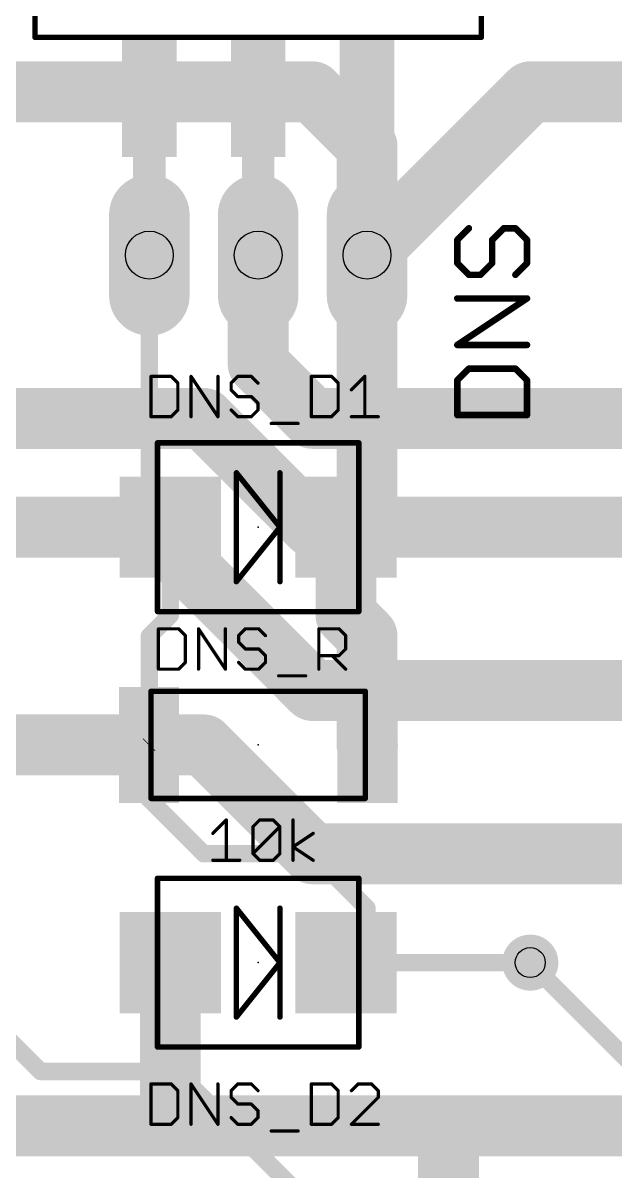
# Model space of a CAD drawing. Extents: x 0 to 5.5, y 0 to 2.75.
# Drawn here: x 2.084 to 2.628, y 0.959 to 2.013 of the extents above; entities that cross this region are included whole.
import ezdxf

# ---------------------------------------------------------------- set-up
doc = ezdxf.new("R2010")
doc.units = 0
for name, color, linetype in [('1', 14, 'CONTINUOUS'), ('16', 174, 'CONTINUOUS'), ('17', 94, 'CONTINUOUS'), ('18', 94, 'CONTINUOUS'), ('21', 250, 'CONTINUOUS'), ('23', 178, 'CONTINUOUS'), ('29', 250, 'CONTINUOUS'), ('30', 250, 'CONTINUOUS'), ('31', 250, 'CONTINUOUS'), ('44', 250, 'CONTINUOUS'), ('51', 250, 'CONTINUOUS')]:
    doc.layers.add(name, color=color, linetype=linetype)

# ---------------------------------------------------------------- blocks, each defined once
blk = doc.blocks.new('RECT')
blk.add_solid([(-0.5, -0.5), (0.5, -0.5), (-0.5, 0.5), (0.5, 0.5)])
blk = doc.blocks.new('LONGP100')
at = {"const_width": 1}
blk.add_lwpolyline([(-0.5, 0), (0.5, 0)], dxfattribs=at)
at = {"const_width": 0.5}
for points in [[(-0.5, 0.25, 1), (-0.5, -0.25)], [(0.5, -0.25, 1), (0.5, 0.25)]]:
    blk.add_lwpolyline(points, format="xyb", dxfattribs=at)
blk = doc.blocks.new('ROUNDV')
at = {"const_width": 0.5}
blk.add_lwpolyline([(0, -0.25, 1), (0, 0.25, 1), (0, -0.25)], format="xyb", dxfattribs=at)

msp = doc.modelspace()

# ---------------------------------------------------------------- linework, layer by layer
at = {"layer": '1'}
for points, const_width in [([(2.4, 1.8), (2.4, 1.569291)], 0.056), ([(2.2, 1.8), (2.2, 1.569291)], 0.016), ([(2.4, 1.569291), (2.380709, 1.55)], 0.056), ([(2.2, 1.569291), (2.219291, 1.55)], 0.016), ([(2.380709, 1.55), (2.380709, 1.469291)], 0.056), ([(2.219291, 1.55), (2.219291, 1.469291)], 0.016), ([(2.380709, 1.469291), (2.4, 1.45)], 0.056), ([(2.219291, 1.469291), (2.2, 1.45)], 0.016), ([(2.4, 1.45), (2.4, 1.350394)], 0.056), ([(2.2, 1.45), (2.2, 1.350394)], 0.016), ([(2.4, 1.350394), (2.400394, 1.35)], 0.056), ([(2.2, 1.350394), (2.199606, 1.35)], 0.016), ([(2.199606, 1.35), (2.199606, 1.300394)], 0.016), ([(2.199606, 1.300394), (2.25, 1.25)], 0.016), ([(2.25, 1.25), (2.35, 1.25)], 0.016), ([(2.35, 1.25), (2.4, 1.2)], 0.016), ([(2.4, 1.2), (2.4, 1.169291)], 0.016), ([(2.219291, 1.15), (2.219291, 1.005709)], 0.056), ([(2.4, 1.169291), (2.380709, 1.15)], 0.016), ([(2.380709, 1.15), (2.55, 1.15)], 0.016), ([(2.219291, 1.005709), (2.225, 1)], 0.056), ([(1.675, 1), (2.225, 1)], 0.056), ([(2.225, 1), (2.475, 1)], 0.056), ([(2.475, 1), (2.775, 1)], 0.056), ([(2.475, 0.7), (2.475, 1)], 0.056)]:
    msp.add_lwpolyline(points, dxfattribs=dict(at, const_width=const_width))
for points, const_width in [([(2.414, 1.8, 1), (2.386, 1.8)], 0.028), ([(2.204, 1.8, 1), (2.196, 1.8)], 0.008), ([(2.409899, 1.559392, 1), (2.390101, 1.579191)], 0.028), ([(2.386, 1.569291, 1), (2.414, 1.569291)], 0.028), ([(2.202828, 1.57212, 1), (2.197172, 1.566463)], 0.008), ([(2.196, 1.569291, 1), (2.204, 1.569291)], 0.008), ([(2.394709, 1.55, 1), (2.366709, 1.55)], 0.028), ([(2.370809, 1.559899, 1), (2.390608, 1.540101)], 0.028), ([(2.223291, 1.55, 1), (2.215291, 1.55)], 0.008), ([(2.216463, 1.547172, 1), (2.22212, 1.552828)], 0.008), ([(2.390608, 1.479191, 1), (2.370809, 1.459392)], 0.028), ([(2.22212, 1.466463, 1), (2.216463, 1.47212)], 0.008), ([(2.366709, 1.469291, 1), (2.394709, 1.469291)], 0.028), ([(2.414, 1.45, 1), (2.386, 1.45)], 0.028), ([(2.215291, 1.469291, 1), (2.223291, 1.469291)], 0.008), ([(2.390101, 1.440101, 1), (2.409899, 1.459899)], 0.028), ([(2.204, 1.45, 1), (2.196, 1.45)], 0.008), ([(2.197172, 1.452828, 1), (2.202828, 1.447172)], 0.008), ([(2.409899, 1.360293, 1), (2.390101, 1.340494)], 0.028), ([(2.390494, 1.340101, 1), (2.410293, 1.359899)], 0.028), ([(2.386, 1.350394, 1), (2.414, 1.350394)], 0.028), ([(2.203606, 1.35, 1), (2.195606, 1.35)], 0.008), ([(2.196778, 1.352828, 1), (2.202435, 1.347172)], 0.008), ([(2.196, 1.350394, 1), (2.204, 1.350394)], 0.008), ([(2.202828, 1.347565, 1), (2.197172, 1.353222)], 0.008), ([(2.202435, 1.303222, 1), (2.196778, 1.297565)], 0.008), ([(2.195606, 1.300394, 1), (2.203606, 1.300394)], 0.008), ([(2.25, 1.254, 1), (2.25, 1.246)], 0.008), ([(2.247172, 1.247172, 1), (2.252828, 1.252828)], 0.008), ([(2.352828, 1.252828, 1), (2.347172, 1.247172)], 0.008), ([(2.35, 1.246, 1), (2.35, 1.254)], 0.008), ([(2.404, 1.2, 1), (2.396, 1.2)], 0.008), ([(2.397172, 1.197172, 1), (2.402828, 1.202828)], 0.008), ([(2.233291, 1.15, 1), (2.205291, 1.15)], 0.028), ([(2.396, 1.169291, 1), (2.404, 1.169291)], 0.008), ([(2.402828, 1.166463, 1), (2.397172, 1.17212)], 0.008), ([(2.380709, 1.154, 1), (2.380709, 1.146)], 0.008), ([(2.37788, 1.152828, 1), (2.383537, 1.147172)], 0.008), ([(2.55, 1.146, 1), (2.55, 1.154)], 0.008), ([(2.229191, 1.015608, 1), (2.209392, 0.995809)], 0.028), ([(2.225, 1.014, 1), (2.225, 0.986)], 0.028), ([(2.215101, 0.990101, 1), (2.234899, 1.009899)], 0.028), ([(2.225, 0.986, 1), (2.225, 1.014)], 0.028), ([(2.475, 1.014, 1), (2.475, 0.986)], 0.028), ([(2.489, 1, 1), (2.461, 1)], 0.028), ([(2.475, 0.986, 1), (2.475, 1.014)], 0.028), ([(2.205291, 1.005709, 1), (2.233291, 1.005709)], 0.028)]:
    msp.add_lwpolyline(points, format="xyb", dxfattribs=dict(at, const_width=const_width))
at = {"layer": '16'}
for points, const_width in [([(2.35, 1.95), (2, 1.95)], 0.056), ([(2.4, 1.9), (2.35, 1.95)], 0.056), ([(2.55, 1.95), (2.4, 1.8)], 0.056), ([(2.9, 1.95), (2.55, 1.95)], 0.056), ([(2.4, 1.8), (2.4, 1.9)], 0.056), ([(2.3, 1.8), (2.3, 1.7)], 0.056), ([(2.3, 1.7), (2.35, 1.65)], 0.056), ([(1.8, 1.65), (2.25, 1.65)], 0.056), ([(2.25, 1.65), (2.35, 1.55)], 0.056), ([(2.35, 1.65), (2.85, 1.65)], 0.056), ([(1.75, 1.55), (2.2, 1.55)], 0.056), ([(2.2, 1.55), (2.35, 1.4)], 0.056), ([(2.35, 1.55), (2.85, 1.55)], 0.056), ([(2.35, 1.4), (2.9, 1.4)], 0.056), ([(1.6, 1.35), (2.25, 1.35)], 0.056), ([(2.25, 1.35), (2.35, 1.25)], 0.056), ([(2.35, 1.25), (2.7, 1.25)], 0.056), ([(2.55, 1.15), (2.775, 0.925)], 0.016), ([(2.05, 1.1), (2.1, 1.05)], 0.016), ([(2.1, 1.05), (2.225, 1.05)], 0.016), ([(2.225, 1.05), (2.35, 0.925)], 0.016)]:
    msp.add_lwpolyline(points, dxfattribs=dict(at, const_width=const_width))
for points, const_width in [([(2.359899, 1.959899, 1), (2.340101, 1.940101)], 0.028), ([(2.35, 1.936, 1), (2.35, 1.964)], 0.028), ([(2.55, 1.964, 1), (2.55, 1.936)], 0.028), ([(2.559899, 1.940101, 1), (2.540101, 1.959899)], 0.028), ([(2.414, 1.9, 1), (2.386, 1.9)], 0.028), ([(2.390101, 1.890101, 1), (2.409899, 1.909899)], 0.028), ([(2.314, 1.8, 1), (2.286, 1.8)], 0.028), ([(2.390101, 1.809899, 1), (2.409899, 1.790101)], 0.028), ([(2.386, 1.8, 1), (2.414, 1.8)], 0.028), ([(2.309899, 1.709899, 1), (2.290101, 1.690101)], 0.028), ([(2.286, 1.7, 1), (2.314, 1.7)], 0.028), ([(2.259899, 1.659899, 1), (2.240101, 1.640101)], 0.028), ([(2.25, 1.636, 1), (2.25, 1.664)], 0.028), ([(2.35, 1.664, 1), (2.35, 1.636)], 0.028), ([(2.340101, 1.640101, 1), (2.359899, 1.659899)], 0.028), ([(2.209899, 1.559899, 1), (2.190101, 1.540101)], 0.028), ([(2.2, 1.536, 1), (2.2, 1.564)], 0.028), ([(2.35, 1.564, 1), (2.35, 1.536)], 0.028), ([(2.340101, 1.540101, 1), (2.359899, 1.559899)], 0.028), ([(2.35, 1.414, 1), (2.35, 1.386)], 0.028), ([(2.340101, 1.390101, 1), (2.359899, 1.409899)], 0.028), ([(2.259899, 1.359899, 1), (2.240101, 1.340101)], 0.028), ([(2.25, 1.336, 1), (2.25, 1.364)], 0.028), ([(2.35, 1.264, 1), (2.35, 1.236)], 0.028), ([(2.340101, 1.240101, 1), (2.359899, 1.259899)], 0.028), ([(2.552828, 1.152828, 1), (2.547172, 1.147172)], 0.008), ([(2.1, 1.054, 1), (2.1, 1.046)], 0.008), ([(2.097172, 1.047172, 1), (2.102828, 1.052828)], 0.008), ([(2.227828, 1.052828, 1), (2.222172, 1.047172)], 0.008), ([(2.225, 1.046, 1), (2.225, 1.054)], 0.008)]:
    msp.add_lwpolyline(points, format="xyb", dxfattribs=dict(at, const_width=const_width))
at = {"layer": '21'}
for points, const_width in [([(2.095, 2), (2.095, 2.49)], 0.005), ([(2.505, 2), (2.505, 2.49)], 0.005), ([(2.095, 2), (2.505, 2)], 0.005), ([(2.493621, 1.824613), (2.482945, 1.813937)], 0.006), ([(2.514973, 1.813937), (2.525648, 1.824613)], 0.006), ([(2.525648, 1.824613), (2.536324, 1.824613)], 0.006), ([(2.536324, 1.824613), (2.547, 1.813937)], 0.006), ([(2.482945, 1.813937), (2.482945, 1.792586)], 0.006), ([(2.514973, 1.792586), (2.514973, 1.813937)], 0.006), ([(2.547, 1.813937), (2.547, 1.792586)], 0.006), ([(2.482945, 1.792586), (2.493621, 1.78191)], 0.006), ([(2.504297, 1.78191), (2.514973, 1.792586)], 0.006), ([(2.547, 1.792586), (2.536324, 1.78191)], 0.006), ([(2.493621, 1.78191), (2.504297, 1.78191)], 0.006), ([(2.482945, 1.717455), (2.547, 1.760158)], 0.006), ([(2.547, 1.760158), (2.482945, 1.760158)], 0.006), ([(2.547, 1.717455), (2.482945, 1.717455)], 0.006), ([(2.493621, 1.695703), (2.482945, 1.685027)], 0.006), ([(2.536324, 1.695703), (2.493621, 1.695703)], 0.006), ([(2.547, 1.685027), (2.536324, 1.695703)], 0.006), ([(2.2015, 1.688532), (2.2015, 1.6515)], 0.003), ([(2.220016, 1.688532), (2.2015, 1.688532)], 0.003), ([(2.226188, 1.68236), (2.220016, 1.688532)], 0.003), ([(2.238331, 1.6515), (2.238331, 1.688532)], 0.003), ([(2.238331, 1.688532), (2.263019, 1.6515)], 0.003), ([(2.263019, 1.6515), (2.263019, 1.688532)], 0.003), ([(2.281335, 1.688532), (2.275163, 1.68236)], 0.003), ([(2.293679, 1.688532), (2.281335, 1.688532)], 0.003), ([(2.299851, 1.68236), (2.293679, 1.688532)], 0.003), ([(2.348826, 1.688532), (2.348826, 1.6515)], 0.003), ([(2.367342, 1.688532), (2.348826, 1.688532)], 0.003), ([(2.373514, 1.68236), (2.367342, 1.688532)], 0.003), ([(2.385657, 1.676188), (2.398001, 1.688532)], 0.003), ([(2.398001, 1.688532), (2.398001, 1.6515)], 0.003), ([(2.482945, 1.685027), (2.482945, 1.653)], 0.006), ([(2.547, 1.653), (2.547, 1.685027)], 0.006), ([(2.226188, 1.657672), (2.226188, 1.68236)], 0.003), ([(2.275163, 1.68236), (2.275163, 1.676188)], 0.003), ([(2.275163, 1.676188), (2.281335, 1.670016)], 0.003), ([(2.373514, 1.657672), (2.373514, 1.68236)], 0.003), ([(2.281335, 1.670016), (2.293679, 1.670016)], 0.003), ([(2.293679, 1.670016), (2.299851, 1.663844)], 0.003), ([(2.220016, 1.6515), (2.226188, 1.657672)], 0.003), ([(2.281335, 1.6515), (2.275163, 1.657672)], 0.003), ([(2.299851, 1.657672), (2.293679, 1.6515)], 0.003), ([(2.299851, 1.663844), (2.299851, 1.657672)], 0.003), ([(2.367342, 1.6515), (2.373514, 1.657672)], 0.003), ([(2.482945, 1.653), (2.547, 1.653)], 0.006), ([(2.2015, 1.6515), (2.220016, 1.6515)], 0.003), ([(2.293679, 1.6515), (2.281335, 1.6515)], 0.003), ([(2.311994, 1.645328), (2.336682, 1.645328)], 0.003), ([(2.348826, 1.6515), (2.367342, 1.6515)], 0.003), ([(2.385657, 1.6515), (2.410345, 1.6515)], 0.003), ([(2.2075, 1.6275), (2.3925, 1.6275)], 0.005), ([(2.2075, 1.4725), (2.2075, 1.6275)], 0.005), ([(2.3925, 1.6275), (2.3925, 1.4725)], 0.005), ([(2.32, 1.55), (2.28, 1.6)], 0.005), ([(2.28, 1.6), (2.28, 1.5)], 0.005), ([(2.32, 1.6), (2.32, 1.55)], 0.005), ([(2.28, 1.5), (2.32, 1.55)], 0.005), ([(2.32, 1.55), (2.32, 1.5)], 0.005), ([(2.3925, 1.4725), (2.2075, 1.4725)], 0.005), ([(2.20839, 1.456642), (2.20839, 1.41961)], 0.003), ([(2.226906, 1.456642), (2.20839, 1.456642)], 0.003), ([(2.233078, 1.45047), (2.226906, 1.456642)], 0.003), ([(2.245221, 1.41961), (2.245221, 1.456642)], 0.003), ([(2.245221, 1.456642), (2.269909, 1.41961)], 0.003), ([(2.269909, 1.41961), (2.269909, 1.456642)], 0.003), ([(2.288225, 1.456642), (2.282053, 1.45047)], 0.003), ([(2.300568, 1.456642), (2.288225, 1.456642)], 0.003), ([(2.30674, 1.45047), (2.300568, 1.456642)], 0.003), ([(2.355716, 1.41961), (2.355716, 1.456642)], 0.003), ([(2.355716, 1.456642), (2.374231, 1.456642)], 0.003), ([(2.374231, 1.456642), (2.380403, 1.45047)], 0.003), ([(2.233078, 1.425782), (2.233078, 1.45047)], 0.003), ([(2.282053, 1.45047), (2.282053, 1.444298)], 0.003), ([(2.282053, 1.444298), (2.288225, 1.438126)], 0.003), ([(2.380403, 1.45047), (2.380403, 1.438126)], 0.003), ([(2.288225, 1.438126), (2.300568, 1.438126)], 0.003), ([(2.300568, 1.438126), (2.30674, 1.431954)], 0.003), ([(2.380403, 1.438126), (2.374231, 1.431954)], 0.003), ([(2.226906, 1.41961), (2.233078, 1.425782)], 0.003), ([(2.288225, 1.41961), (2.282053, 1.425782)], 0.003), ([(2.30674, 1.425782), (2.300568, 1.41961)], 0.003), ([(2.30674, 1.431954), (2.30674, 1.425782)], 0.003), ([(2.374231, 1.431954), (2.355716, 1.431954)], 0.003), ([(2.368059, 1.431954), (2.380403, 1.41961)], 0.003), ([(2.20839, 1.41961), (2.226906, 1.41961)], 0.003), ([(2.300568, 1.41961), (2.288225, 1.41961)], 0.003), ([(2.318884, 1.413438), (2.343572, 1.413438)], 0.003), ([(2.201575, 1.399213), (2.398425, 1.399213)], 0.005), ([(2.201575, 1.300787), (2.201575, 1.399213)], 0.005), ([(2.398425, 1.399213), (2.398425, 1.300787)], 0.005), ([(2.398425, 1.300787), (2.201575, 1.300787)], 0.005), ([(2.25839, 1.268707), (2.270734, 1.281051)], 0.003), ([(2.270734, 1.281051), (2.270734, 1.24402)], 0.003), ([(2.295221, 1.274879), (2.301393, 1.281051)], 0.003), ([(2.295221, 1.250192), (2.295221, 1.274879)], 0.003), ([(2.295221, 1.250192), (2.319909, 1.274879)], 0.003), ([(2.301393, 1.281051), (2.313737, 1.281051)], 0.003), ([(2.313737, 1.281051), (2.319909, 1.274879)], 0.003), ([(2.319909, 1.274879), (2.319909, 1.250192)], 0.003), ([(2.332053, 1.24402), (2.332053, 1.281051)], 0.003), ([(2.332053, 1.256364), (2.350568, 1.268707)], 0.003), ([(2.350568, 1.24402), (2.332053, 1.256364)], 0.003), ([(2.25839, 1.24402), (2.283078, 1.24402)], 0.003), ([(2.301393, 1.24402), (2.295221, 1.250192)], 0.003), ([(2.313737, 1.24402), (2.301393, 1.24402)], 0.003), ([(2.319909, 1.250192), (2.313737, 1.24402)], 0.003), ([(2.2075, 1.2275), (2.3925, 1.2275)], 0.005), ([(2.2075, 1.0725), (2.2075, 1.2275)], 0.005), ([(2.3925, 1.2275), (2.3925, 1.0725)], 0.005), ([(2.32, 1.15), (2.28, 1.2)], 0.005), ([(2.28, 1.2), (2.28, 1.1)], 0.005), ([(2.32, 1.2), (2.32, 1.15)], 0.005), ([(2.28, 1.1), (2.32, 1.15)], 0.005), ([(2.32, 1.15), (2.32, 1.1)], 0.005), ([(2.3925, 1.0725), (2.2075, 1.0725)], 0.005), ([(2.2015, 1.038532), (2.2015, 1.0015)], 0.003), ([(2.220016, 1.038532), (2.2015, 1.038532)], 0.003), ([(2.226188, 1.03236), (2.220016, 1.038532)], 0.003), ([(2.226188, 1.007672), (2.226188, 1.03236)], 0.003), ([(2.238331, 1.0015), (2.238331, 1.038532)], 0.003), ([(2.238331, 1.038532), (2.263019, 1.0015)], 0.003), ([(2.263019, 1.0015), (2.263019, 1.038532)], 0.003), ([(2.281335, 1.038532), (2.275163, 1.03236)], 0.003), ([(2.275163, 1.03236), (2.275163, 1.026188)], 0.003), ([(2.293679, 1.038532), (2.281335, 1.038532)], 0.003), ([(2.299851, 1.03236), (2.293679, 1.038532)], 0.003), ([(2.348826, 1.038532), (2.348826, 1.0015)], 0.003), ([(2.367342, 1.038532), (2.348826, 1.038532)], 0.003), ([(2.373514, 1.03236), (2.367342, 1.038532)], 0.003), ([(2.373514, 1.007672), (2.373514, 1.03236)], 0.003), ([(2.391829, 1.038532), (2.385657, 1.03236)], 0.003), ([(2.404173, 1.038532), (2.391829, 1.038532)], 0.003), ([(2.410345, 1.03236), (2.404173, 1.038532)], 0.003), ([(2.410345, 1.026188), (2.410345, 1.03236)], 0.003), ([(2.275163, 1.026188), (2.281335, 1.020016)], 0.003), ([(2.385657, 1.0015), (2.410345, 1.026188)], 0.003), ([(2.281335, 1.020016), (2.293679, 1.020016)], 0.003), ([(2.293679, 1.020016), (2.299851, 1.013844)], 0.003), ([(2.299851, 1.013844), (2.299851, 1.007672)], 0.003), ([(2.2015, 1.0015), (2.220016, 1.0015)], 0.003), ([(2.220016, 1.0015), (2.226188, 1.007672)], 0.003), ([(2.281335, 1.0015), (2.275163, 1.007672)], 0.003), ([(2.293679, 1.0015), (2.281335, 1.0015)], 0.003), ([(2.299851, 1.007672), (2.293679, 1.0015)], 0.003), ([(2.348826, 1.0015), (2.367342, 1.0015)], 0.003), ([(2.367342, 1.0015), (2.373514, 1.007672)], 0.003), ([(2.410345, 1.0015), (2.385657, 1.0015)], 0.003), ([(2.311994, 0.995328), (2.336682, 0.995328)], 0.003)]:
    msp.add_lwpolyline(points, dxfattribs=dict(at, const_width=const_width))
for points, const_width in [([(2.095, 2.00125, 1), (2.095, 1.99875)], 0.0025), ([(2.09375, 2, 1), (2.09625, 2)], 0.0025), ([(2.50375, 2, 1), (2.50625, 2)], 0.0025), ([(2.505, 1.99875, 1), (2.505, 2.00125)], 0.0025), ([(2.494682, 1.823552, 1), (2.49256, 1.825674)], 0.003), ([(2.525648, 1.826113, 1), (2.525648, 1.823113)], 0.003), ([(2.526709, 1.823552, 1), (2.524588, 1.825674)], 0.003), ([(2.537385, 1.825674, 1), (2.535264, 1.823552)], 0.003), ([(2.536324, 1.823113, 1), (2.536324, 1.826113)], 0.003), ([(2.484445, 1.813937, 1), (2.481445, 1.813937)], 0.003), ([(2.481885, 1.814998, 1), (2.484006, 1.812877)], 0.003), ([(2.516473, 1.813937, 1), (2.513473, 1.813937)], 0.003), ([(2.513912, 1.814998, 1), (2.516033, 1.812877)], 0.003), ([(2.5485, 1.813937, 1), (2.5455, 1.813937)], 0.003), ([(2.545939, 1.812877, 1), (2.548061, 1.814998)], 0.003), ([(2.481445, 1.792586, 1), (2.484445, 1.792586)], 0.003), ([(2.484006, 1.793646, 1), (2.481885, 1.791525)], 0.003), ([(2.513473, 1.792586, 1), (2.516473, 1.792586)], 0.003), ([(2.516033, 1.791525, 1), (2.513912, 1.793646)], 0.003), ([(2.5455, 1.792586, 1), (2.5485, 1.792586)], 0.003), ([(2.548061, 1.791525, 1), (2.545939, 1.793646)], 0.003), ([(2.493621, 1.78341, 1), (2.493621, 1.78041)], 0.003), ([(2.49256, 1.780849, 1), (2.494682, 1.782971)], 0.003), ([(2.503236, 1.782971, 1), (2.505358, 1.780849)], 0.003), ([(2.504297, 1.78041, 1), (2.504297, 1.78341)], 0.003), ([(2.535264, 1.782971, 1), (2.537385, 1.780849)], 0.003), ([(2.482945, 1.761658, 1), (2.482945, 1.758658)], 0.003), ([(2.547832, 1.75891, 1), (2.546168, 1.761406)], 0.003), ([(2.547, 1.758658, 1), (2.547, 1.761658)], 0.003), ([(2.482945, 1.718955, 1), (2.482945, 1.715955)], 0.003), ([(2.482113, 1.718703, 1), (2.483777, 1.716207)], 0.003), ([(2.547, 1.715955, 1), (2.547, 1.718955)], 0.003), ([(2.493621, 1.697203, 1), (2.493621, 1.694203)], 0.003), ([(2.494682, 1.694642, 1), (2.49256, 1.696764)], 0.003), ([(2.537385, 1.696764, 1), (2.535264, 1.694642)], 0.003), ([(2.536324, 1.694203, 1), (2.536324, 1.697203)], 0.003), ([(2.20225, 1.688532, 1), (2.20075, 1.688532)], 0.0015), ([(2.2015, 1.689282, 1), (2.2015, 1.687782)], 0.0015), ([(2.220546, 1.689062, 1), (2.219485, 1.688001)], 0.0015), ([(2.220016, 1.687782, 1), (2.220016, 1.689282)], 0.0015), ([(2.239081, 1.688532, 1), (2.237581, 1.688532)], 0.0015), ([(2.238955, 1.688948, 1), (2.237707, 1.688116)], 0.0015), ([(2.263769, 1.688532, 1), (2.262269, 1.688532)], 0.0015), ([(2.281335, 1.689282, 1), (2.281335, 1.687782)], 0.0015), ([(2.281865, 1.688001, 1), (2.280804, 1.689062)], 0.0015), ([(2.294209, 1.689062, 1), (2.293148, 1.688001)], 0.0015), ([(2.293679, 1.687782, 1), (2.293679, 1.689282)], 0.0015), ([(2.349576, 1.688532, 1), (2.348076, 1.688532)], 0.0015), ([(2.348826, 1.689282, 1), (2.348826, 1.687782)], 0.0015), ([(2.367872, 1.689062, 1), (2.366811, 1.688001)], 0.0015), ([(2.367342, 1.687782, 1), (2.367342, 1.689282)], 0.0015), ([(2.398751, 1.688532, 1), (2.397251, 1.688532)], 0.0015), ([(2.398531, 1.688001, 1), (2.397471, 1.689062)], 0.0015), ([(2.484445, 1.685027, 1), (2.481445, 1.685027)], 0.003), ([(2.481885, 1.686088, 1), (2.484006, 1.683967)], 0.003), ([(2.5485, 1.685027, 1), (2.5455, 1.685027)], 0.003), ([(2.545939, 1.683967, 1), (2.548061, 1.686088)], 0.003), ([(2.226938, 1.68236, 1), (2.225438, 1.68236)], 0.0015), ([(2.225657, 1.681829, 1), (2.226718, 1.68289)], 0.0015), ([(2.275913, 1.68236, 1), (2.274413, 1.68236)], 0.0015), ([(2.274633, 1.68289, 1), (2.275693, 1.681829)], 0.0015), ([(2.275693, 1.676718, 1), (2.274633, 1.675657)], 0.0015), ([(2.29932, 1.681829, 1), (2.300381, 1.68289)], 0.0015), ([(2.374264, 1.68236, 1), (2.372764, 1.68236)], 0.0015), ([(2.372983, 1.681829, 1), (2.374044, 1.68289)], 0.0015), ([(2.385127, 1.676718, 1), (2.386188, 1.675657)], 0.0015), ([(2.274413, 1.676188, 1), (2.275913, 1.676188)], 0.0015), ([(2.281335, 1.670766, 1), (2.281335, 1.669266)], 0.0015), ([(2.280804, 1.669485, 1), (2.281865, 1.670546)], 0.0015), ([(2.294209, 1.670546, 1), (2.293148, 1.669485)], 0.0015), ([(2.293679, 1.669266, 1), (2.293679, 1.670766)], 0.0015), ([(2.225438, 1.657672, 1), (2.226938, 1.657672)], 0.0015), ([(2.226718, 1.657142, 1), (2.225657, 1.658202)], 0.0015), ([(2.275693, 1.658202, 1), (2.274633, 1.657142)], 0.0015), ([(2.300601, 1.663844, 1), (2.299101, 1.663844)], 0.0015), ([(2.299101, 1.657672, 1), (2.300601, 1.657672)], 0.0015), ([(2.29932, 1.663314, 1), (2.300381, 1.664374)], 0.0015), ([(2.300381, 1.657142, 1), (2.29932, 1.658202)], 0.0015), ([(2.372764, 1.657672, 1), (2.374264, 1.657672)], 0.0015), ([(2.374044, 1.657142, 1), (2.372983, 1.658202)], 0.0015), ([(2.482945, 1.6545, 1), (2.482945, 1.6515)], 0.003), ([(2.547, 1.6515, 1), (2.547, 1.6545)], 0.003), ([(2.2015, 1.65225, 1), (2.2015, 1.65075)], 0.0015), ([(2.20075, 1.6515, 1), (2.20225, 1.6515)], 0.0015), ([(2.219485, 1.65203, 1), (2.220546, 1.65097)], 0.0015), ([(2.220016, 1.65075, 1), (2.220016, 1.65225)], 0.0015), ([(2.237581, 1.6515, 1), (2.239081, 1.6515)], 0.0015), ([(2.262269, 1.6515, 1), (2.263769, 1.6515)], 0.0015), ([(2.262395, 1.651084, 1), (2.263643, 1.651916)], 0.0015), ([(2.281335, 1.65225, 1), (2.281335, 1.65075)], 0.0015), ([(2.280804, 1.65097, 1), (2.281865, 1.65203)], 0.0015), ([(2.293148, 1.65203, 1), (2.294209, 1.65097)], 0.0015), ([(2.293679, 1.65075, 1), (2.293679, 1.65225)], 0.0015), ([(2.311994, 1.646078, 1), (2.311994, 1.644578)], 0.0015), ([(2.336682, 1.644578, 1), (2.336682, 1.646078)], 0.0015), ([(2.348826, 1.65225, 1), (2.348826, 1.65075)], 0.0015), ([(2.348076, 1.6515, 1), (2.349576, 1.6515)], 0.0015), ([(2.366811, 1.65203, 1), (2.367872, 1.65097)], 0.0015), ([(2.367342, 1.65075, 1), (2.367342, 1.65225)], 0.0015), ([(2.385657, 1.65225, 1), (2.385657, 1.65075)], 0.0015), ([(2.397251, 1.6515, 1), (2.398751, 1.6515)], 0.0015), ([(2.410345, 1.65075, 1), (2.410345, 1.65225)], 0.0015), ([(2.481445, 1.653, 1), (2.484445, 1.653)], 0.003), ([(2.5455, 1.653, 1), (2.5485, 1.653)], 0.003), ([(2.2075, 1.62875, 1), (2.2075, 1.62625)], 0.0025), ([(2.20875, 1.6275, 1), (2.20625, 1.6275)], 0.0025), ([(2.39375, 1.6275, 1), (2.39125, 1.6275)], 0.0025), ([(2.3925, 1.62625, 1), (2.3925, 1.62875)], 0.0025), ([(2.280976, 1.600781, 1), (2.279024, 1.599219)], 0.0025), ([(2.28125, 1.6, 1), (2.27875, 1.6)], 0.0025), ([(2.32125, 1.6, 1), (2.31875, 1.6)], 0.0025), ([(2.32125, 1.55, 1), (2.31875, 1.55)], 0.0025), ([(2.31875, 1.55, 1), (2.32125, 1.55)], 0.0025), ([(2.320976, 1.549219, 1), (2.319024, 1.550781)], 0.0025), ([(2.319024, 1.549219, 1), (2.320976, 1.550781)], 0.0025), ([(2.279024, 1.500781, 1), (2.280976, 1.499219)], 0.0025), ([(2.27875, 1.5, 1), (2.28125, 1.5)], 0.0025), ([(2.31875, 1.5, 1), (2.32125, 1.5)], 0.0025), ([(2.2075, 1.47375, 1), (2.2075, 1.47125)], 0.0025), ([(2.20625, 1.4725, 1), (2.20875, 1.4725)], 0.0025), ([(2.39125, 1.4725, 1), (2.39375, 1.4725)], 0.0025), ([(2.3925, 1.47125, 1), (2.3925, 1.47375)], 0.0025), ([(2.20914, 1.456642, 1), (2.20764, 1.456642)], 0.0015), ([(2.20839, 1.457392, 1), (2.20839, 1.455892)], 0.0015), ([(2.227436, 1.457172, 1), (2.226375, 1.456112)], 0.0015), ([(2.226906, 1.455892, 1), (2.226906, 1.457392)], 0.0015), ([(2.245971, 1.456642, 1), (2.244471, 1.456642)], 0.0015), ([(2.245845, 1.457058, 1), (2.244597, 1.456226)], 0.0015), ([(2.270659, 1.456642, 1), (2.269159, 1.456642)], 0.0015), ([(2.288225, 1.457392, 1), (2.288225, 1.455892)], 0.0015), ([(2.288755, 1.456112, 1), (2.287694, 1.457172)], 0.0015), ([(2.301099, 1.457172, 1), (2.300038, 1.456112)], 0.0015), ([(2.300568, 1.455892, 1), (2.300568, 1.457392)], 0.0015), ([(2.356466, 1.456642, 1), (2.354966, 1.456642)], 0.0015), ([(2.355716, 1.457392, 1), (2.355716, 1.455892)], 0.0015), ([(2.374762, 1.457172, 1), (2.373701, 1.456112)], 0.0015), ([(2.374231, 1.455892, 1), (2.374231, 1.457392)], 0.0015), ([(2.233828, 1.45047, 1), (2.232328, 1.45047)], 0.0015), ([(2.232547, 1.44994, 1), (2.233608, 1.451)], 0.0015), ([(2.282803, 1.45047, 1), (2.281303, 1.45047)], 0.0015), ([(2.281522, 1.451, 1), (2.282583, 1.44994)], 0.0015), ([(2.282583, 1.444828, 1), (2.281522, 1.443768)], 0.0015), ([(2.281303, 1.444298, 1), (2.282803, 1.444298)], 0.0015), ([(2.30621, 1.44994, 1), (2.307271, 1.451)], 0.0015), ([(2.381153, 1.45047, 1), (2.379653, 1.45047)], 0.0015), ([(2.379873, 1.44994, 1), (2.380934, 1.451)], 0.0015), ([(2.288225, 1.438876, 1), (2.288225, 1.437376)], 0.0015), ([(2.287694, 1.437596, 1), (2.288755, 1.438656)], 0.0015), ([(2.301099, 1.438656, 1), (2.300038, 1.437596)], 0.0015), ([(2.300568, 1.437376, 1), (2.300568, 1.438876)], 0.0015), ([(2.379653, 1.438126, 1), (2.381153, 1.438126)], 0.0015), ([(2.380934, 1.437596, 1), (2.379873, 1.438656)], 0.0015), ([(2.232328, 1.425782, 1), (2.233828, 1.425782)], 0.0015), ([(2.233608, 1.425252, 1), (2.232547, 1.426312)], 0.0015), ([(2.282583, 1.426312, 1), (2.281522, 1.425252)], 0.0015), ([(2.30749, 1.431954, 1), (2.30599, 1.431954)], 0.0015), ([(2.30599, 1.425782, 1), (2.30749, 1.425782)], 0.0015), ([(2.30621, 1.431424, 1), (2.307271, 1.432484)], 0.0015), ([(2.307271, 1.425252, 1), (2.30621, 1.426312)], 0.0015), ([(2.355716, 1.432704, 1), (2.355716, 1.431204)], 0.0015), ([(2.36859, 1.432484, 1), (2.367529, 1.431424)], 0.0015), ([(2.373701, 1.432484, 1), (2.374762, 1.431424)], 0.0015), ([(2.374231, 1.431204, 1), (2.374231, 1.432704)], 0.0015), ([(2.20839, 1.42036, 1), (2.20839, 1.41886)], 0.0015), ([(2.20764, 1.41961, 1), (2.20914, 1.41961)], 0.0015), ([(2.226375, 1.420141, 1), (2.227436, 1.41908)], 0.0015), ([(2.226906, 1.41886, 1), (2.226906, 1.42036)], 0.0015), ([(2.244471, 1.41961, 1), (2.245971, 1.41961)], 0.0015), ([(2.269159, 1.41961, 1), (2.270659, 1.41961)], 0.0015), ([(2.269285, 1.419194, 1), (2.270533, 1.420026)], 0.0015), ([(2.288225, 1.42036, 1), (2.288225, 1.41886)], 0.0015), ([(2.287694, 1.41908, 1), (2.288755, 1.420141)], 0.0015), ([(2.300038, 1.420141, 1), (2.301099, 1.41908)], 0.0015), ([(2.300568, 1.41886, 1), (2.300568, 1.42036)], 0.0015), ([(2.318884, 1.414188, 1), (2.318884, 1.412688)], 0.0015), ([(2.343572, 1.412688, 1), (2.343572, 1.414188)], 0.0015), ([(2.354966, 1.41961, 1), (2.356466, 1.41961)], 0.0015), ([(2.379873, 1.41908, 1), (2.380934, 1.420141)], 0.0015), ([(2.201575, 1.400463, 1), (2.201575, 1.397963)], 0.0025), ([(2.202825, 1.399213, 1), (2.200325, 1.399213)], 0.0025), ([(2.399675, 1.399213, 1), (2.397175, 1.399213)], 0.0025), ([(2.398425, 1.397963, 1), (2.398425, 1.400463)], 0.0025), ([(2.201575, 1.302037, 1), (2.201575, 1.299537)], 0.0025), ([(2.200325, 1.300787, 1), (2.202825, 1.300787)], 0.0025), ([(2.397175, 1.300787, 1), (2.399675, 1.300787)], 0.0025), ([(2.398425, 1.299537, 1), (2.398425, 1.302037)], 0.0025), ([(2.271484, 1.281051, 1), (2.269984, 1.281051)], 0.0015), ([(2.271264, 1.280521, 1), (2.270203, 1.281582)], 0.0015), ([(2.295971, 1.274879, 1), (2.294471, 1.274879)], 0.0015), ([(2.301393, 1.281801, 1), (2.301393, 1.280301)], 0.0015), ([(2.301923, 1.280521, 1), (2.300863, 1.281582)], 0.0015), ([(2.314267, 1.281582, 1), (2.313207, 1.280521)], 0.0015), ([(2.313737, 1.280301, 1), (2.313737, 1.281801)], 0.0015), ([(2.320659, 1.274879, 1), (2.319159, 1.274879)], 0.0015), ([(2.320439, 1.274349, 1), (2.319379, 1.27541)], 0.0015), ([(2.332803, 1.281051, 1), (2.331303, 1.281051)], 0.0015), ([(2.257859, 1.269238, 1), (2.25892, 1.268177)], 0.0015), ([(2.294691, 1.27541, 1), (2.295752, 1.274349)], 0.0015), ([(2.319379, 1.274349, 1), (2.320439, 1.27541)], 0.0015), ([(2.350984, 1.268083, 1), (2.350152, 1.269331)], 0.0015), ([(2.332469, 1.256988, 1), (2.331637, 1.25574)], 0.0015), ([(2.331637, 1.256988, 1), (2.332469, 1.25574)], 0.0015), ([(2.25839, 1.24477, 1), (2.25839, 1.24327)], 0.0015), ([(2.269984, 1.24402, 1), (2.271484, 1.24402)], 0.0015), ([(2.283078, 1.24327, 1), (2.283078, 1.24477)], 0.0015), ([(2.295752, 1.250722, 1), (2.294691, 1.249661)], 0.0015), ([(2.294691, 1.250722, 1), (2.295752, 1.249661)], 0.0015), ([(2.294471, 1.250192, 1), (2.295971, 1.250192)], 0.0015), ([(2.301393, 1.24477, 1), (2.301393, 1.24327)], 0.0015), ([(2.300863, 1.243489, 1), (2.301923, 1.24455)], 0.0015), ([(2.313207, 1.24455, 1), (2.314267, 1.243489)], 0.0015), ([(2.313737, 1.24327, 1), (2.313737, 1.24477)], 0.0015), ([(2.319159, 1.250192, 1), (2.320659, 1.250192)], 0.0015), ([(2.320439, 1.249661, 1), (2.319379, 1.250722)], 0.0015), ([(2.331303, 1.24402, 1), (2.332803, 1.24402)], 0.0015), ([(2.350152, 1.243396, 1), (2.350984, 1.244644)], 0.0015), ([(2.2075, 1.22875, 1), (2.2075, 1.22625)], 0.0025), ([(2.20875, 1.2275, 1), (2.20625, 1.2275)], 0.0025), ([(2.39375, 1.2275, 1), (2.39125, 1.2275)], 0.0025), ([(2.3925, 1.22625, 1), (2.3925, 1.22875)], 0.0025), ([(2.280976, 1.200781, 1), (2.279024, 1.199219)], 0.0025), ([(2.28125, 1.2, 1), (2.27875, 1.2)], 0.0025), ([(2.32125, 1.2, 1), (2.31875, 1.2)], 0.0025), ([(2.32125, 1.15, 1), (2.31875, 1.15)], 0.0025), ([(2.31875, 1.15, 1), (2.32125, 1.15)], 0.0025), ([(2.320976, 1.149219, 1), (2.319024, 1.150781)], 0.0025), ([(2.319024, 1.149219, 1), (2.320976, 1.150781)], 0.0025), ([(2.279024, 1.100781, 1), (2.280976, 1.099219)], 0.0025), ([(2.27875, 1.1, 1), (2.28125, 1.1)], 0.0025), ([(2.31875, 1.1, 1), (2.32125, 1.1)], 0.0025), ([(2.2075, 1.07375, 1), (2.2075, 1.07125)], 0.0025), ([(2.20625, 1.0725, 1), (2.20875, 1.0725)], 0.0025), ([(2.39125, 1.0725, 1), (2.39375, 1.0725)], 0.0025), ([(2.3925, 1.07125, 1), (2.3925, 1.07375)], 0.0025), ([(2.20225, 1.038532, 1), (2.20075, 1.038532)], 0.0015), ([(2.2015, 1.039282, 1), (2.2015, 1.037782)], 0.0015), ([(2.220546, 1.039062, 1), (2.219485, 1.038001)], 0.0015), ([(2.220016, 1.037782, 1), (2.220016, 1.039282)], 0.0015), ([(2.226938, 1.03236, 1), (2.225438, 1.03236)], 0.0015), ([(2.225657, 1.031829, 1), (2.226718, 1.03289)], 0.0015), ([(2.239081, 1.038532, 1), (2.237581, 1.038532)], 0.0015), ([(2.238955, 1.038948, 1), (2.237707, 1.038116)], 0.0015), ([(2.263769, 1.038532, 1), (2.262269, 1.038532)], 0.0015), ([(2.275913, 1.03236, 1), (2.274413, 1.03236)], 0.0015), ([(2.274633, 1.03289, 1), (2.275693, 1.031829)], 0.0015), ([(2.281335, 1.039282, 1), (2.281335, 1.037782)], 0.0015), ([(2.281865, 1.038001, 1), (2.280804, 1.039062)], 0.0015), ([(2.294209, 1.039062, 1), (2.293148, 1.038001)], 0.0015), ([(2.293679, 1.037782, 1), (2.293679, 1.039282)], 0.0015), ([(2.29932, 1.031829, 1), (2.300381, 1.03289)], 0.0015), ([(2.349576, 1.038532, 1), (2.348076, 1.038532)], 0.0015), ([(2.348826, 1.039282, 1), (2.348826, 1.037782)], 0.0015), ([(2.367872, 1.039062, 1), (2.366811, 1.038001)], 0.0015), ([(2.367342, 1.037782, 1), (2.367342, 1.039282)], 0.0015), ([(2.374264, 1.03236, 1), (2.372764, 1.03236)], 0.0015), ([(2.372983, 1.031829, 1), (2.374044, 1.03289)], 0.0015), ([(2.385127, 1.03289, 1), (2.386188, 1.031829)], 0.0015), ([(2.391829, 1.039282, 1), (2.391829, 1.037782)], 0.0015), ([(2.392359, 1.038001, 1), (2.391299, 1.039062)], 0.0015), ([(2.404703, 1.039062, 1), (2.403643, 1.038001)], 0.0015), ([(2.404173, 1.037782, 1), (2.404173, 1.039282)], 0.0015), ([(2.411095, 1.03236, 1), (2.409595, 1.03236)], 0.0015), ([(2.409815, 1.031829, 1), (2.410875, 1.03289)], 0.0015), ([(2.275693, 1.026718, 1), (2.274633, 1.025657)], 0.0015), ([(2.274413, 1.026188, 1), (2.275913, 1.026188)], 0.0015), ([(2.409595, 1.026188, 1), (2.411095, 1.026188)], 0.0015), ([(2.410875, 1.025657, 1), (2.409815, 1.026718)], 0.0015), ([(2.281335, 1.020766, 1), (2.281335, 1.019266)], 0.0015), ([(2.280804, 1.019485, 1), (2.281865, 1.020546)], 0.0015), ([(2.294209, 1.020546, 1), (2.293148, 1.019485)], 0.0015), ([(2.293679, 1.019266, 1), (2.293679, 1.020766)], 0.0015), ([(2.300601, 1.013844, 1), (2.299101, 1.013844)], 0.0015), ([(2.29932, 1.013314, 1), (2.300381, 1.014374)], 0.0015), ([(2.2015, 1.00225, 1), (2.2015, 1.00075)], 0.0015), ([(2.20075, 1.0015, 1), (2.20225, 1.0015)], 0.0015), ([(2.219485, 1.00203, 1), (2.220546, 1.00097)], 0.0015), ([(2.220016, 1.00075, 1), (2.220016, 1.00225)], 0.0015), ([(2.225438, 1.007672, 1), (2.226938, 1.007672)], 0.0015), ([(2.226718, 1.007142, 1), (2.225657, 1.008202)], 0.0015), ([(2.237581, 1.0015, 1), (2.239081, 1.0015)], 0.0015), ([(2.262269, 1.0015, 1), (2.263769, 1.0015)], 0.0015), ([(2.262395, 1.001084, 1), (2.263643, 1.001916)], 0.0015), ([(2.275693, 1.008202, 1), (2.274633, 1.007142)], 0.0015), ([(2.281335, 1.00225, 1), (2.281335, 1.00075)], 0.0015), ([(2.280804, 1.00097, 1), (2.281865, 1.00203)], 0.0015), ([(2.293148, 1.00203, 1), (2.294209, 1.00097)], 0.0015), ([(2.293679, 1.00075, 1), (2.293679, 1.00225)], 0.0015), ([(2.299101, 1.007672, 1), (2.300601, 1.007672)], 0.0015), ([(2.300381, 1.007142, 1), (2.29932, 1.008202)], 0.0015), ([(2.348826, 1.00225, 1), (2.348826, 1.00075)], 0.0015), ([(2.348076, 1.0015, 1), (2.349576, 1.0015)], 0.0015), ([(2.366811, 1.00203, 1), (2.367872, 1.00097)], 0.0015), ([(2.367342, 1.00075, 1), (2.367342, 1.00225)], 0.0015), ([(2.372764, 1.007672, 1), (2.374264, 1.007672)], 0.0015), ([(2.374044, 1.007142, 1), (2.372983, 1.008202)], 0.0015), ([(2.385657, 1.00225, 1), (2.385657, 1.00075)], 0.0015), ([(2.385127, 1.00203, 1), (2.386188, 1.00097)], 0.0015), ([(2.410345, 1.00075, 1), (2.410345, 1.00225)], 0.0015), ([(2.311994, 0.996078, 1), (2.311994, 0.994578)], 0.0015), ([(2.336682, 0.994578, 1), (2.336682, 0.996078)], 0.0015)]:
    msp.add_lwpolyline(points, format="xyb", dxfattribs=dict(at, const_width=const_width))
at = {"layer": '23'}
for p in [(2.3, 1.55), (2.3, 1.35), (2.3, 1.15)]:
    msp.add_point(p, dxfattribs=at)
at = {"layer": '44'}
for centre, radius in [((2.2, 1.8), 0.022), ((2.3, 1.8), 0.022), ((2.4, 1.8), 0.022), ((2.55, 1.15), 0.01378)]:
    msp.add_circle(centre, radius, dxfattribs=at)

# ---------------------------------------------------------------- block references
at = {"layer": '1', "xscale": 0.085, "yscale": 0.085}
for p in [(2.219291, 1.55), (2.219291, 1.15)]:
    msp.add_blockref('RECT', p, dxfattribs=at)
at = {"layer": '1'}
for p, xscale, yscale, rotation in [((2.380709, 1.55), 0.085, 0.085, 180), ((2.199606, 1.35), 0.098425, 0.047244, 90), ((2.400394, 1.35), 0.098425, 0.047244, 90), ((2.380709, 1.15), 0.085, 0.085, 180)]:
    msp.add_blockref('RECT', p, dxfattribs=dict(at, xscale=xscale, yscale=yscale, rotation=rotation))
at = {"layer": '17', "xscale": 0.066, "yscale": 0.066, "rotation": 90}
for p in [(2.2, 1.8), (2.2, 1.8), (2.3, 1.8), (2.3, 1.8), (2.4, 1.8), (2.4, 1.8)]:
    msp.add_blockref('LONGP100', p, dxfattribs=at)
at = {"layer": '18', "xscale": 0.043559, "yscale": 0.043559}
msp.add_blockref('ROUNDV', (2.55, 1.15), dxfattribs=at)
msp.add_blockref('ROUNDV', (2.55, 1.15), dxfattribs=at)
at = {"layer": '21'}
for p, xscale, yscale in [((2.2, 1.945), 0.05, 0.11), ((2.3, 1.945), 0.05, 0.11), ((2.4, 1.945), 0.05, 0.11), ((2.2, 1.8775), 0.03, 0.025), ((2.3, 1.8775), 0.03, 0.025), ((2.4, 1.8775), 0.03, 0.025)]:
    msp.add_blockref('RECT', p, dxfattribs=dict(at, xscale=xscale, yscale=yscale))
at = {"layer": '29'}
for name, p, xscale, yscale, rotation in [('LONGP100', (2.2, 1.8), 0.074, 0.074, 90), ('LONGP100', (2.3, 1.8), 0.074, 0.074, 90), ('LONGP100', (2.4, 1.8), 0.074, 0.074, 90), ('RECT', (2.380709, 1.55), 0.093, 0.093, 180), ('RECT', (2.199606, 1.35), 0.106425, 0.055244, 90), ('RECT', (2.400394, 1.35), 0.106425, 0.055244, 90), ('RECT', (2.380709, 1.15), 0.093, 0.093, 180)]:
    msp.add_blockref(name, p, dxfattribs=dict(at, xscale=xscale, yscale=yscale, rotation=rotation))
for name, p, xscale, yscale in [('RECT', (2.219291, 1.55), 0.093, 0.093), ('RECT', (2.219291, 1.15), 0.093, 0.093), ('ROUNDV', (2.55, 1.15), 0.051559, 0.051559)]:
    msp.add_blockref(name, p, dxfattribs=dict(at, xscale=xscale, yscale=yscale))
at = {"layer": '30', "xscale": 0.074, "yscale": 0.074, "rotation": 90}
for p in [(2.2, 1.8), (2.3, 1.8), (2.4, 1.8)]:
    msp.add_blockref('LONGP100', p, dxfattribs=at)
at = {"layer": '30', "xscale": 0.051559, "yscale": 0.051559}
msp.add_blockref('ROUNDV', (2.55, 1.15), dxfattribs=at)
at = {"layer": '31', "xscale": 0.085, "yscale": 0.085}
for p in [(2.219291, 1.55), (2.219291, 1.15)]:
    msp.add_blockref('RECT', p, dxfattribs=at)
at = {"layer": '31'}
for p, xscale, yscale, rotation in [((2.380709, 1.55), 0.085, 0.085, 180), ((2.199606, 1.35), 0.098425, 0.047244, 90), ((2.400394, 1.35), 0.098425, 0.047244, 90), ((2.380709, 1.15), 0.085, 0.085, 180)]:
    msp.add_blockref('RECT', p, dxfattribs=dict(at, xscale=xscale, yscale=yscale, rotation=rotation))
at = {"layer": '51', "xscale": 0.03, "yscale": 0.075}
for p in [(2.2, 1.8275), (2.3, 1.8275), (2.4, 1.8275)]:
    msp.add_blockref('RECT', p, dxfattribs=at)

doc.saveas('drawing.dxf')
